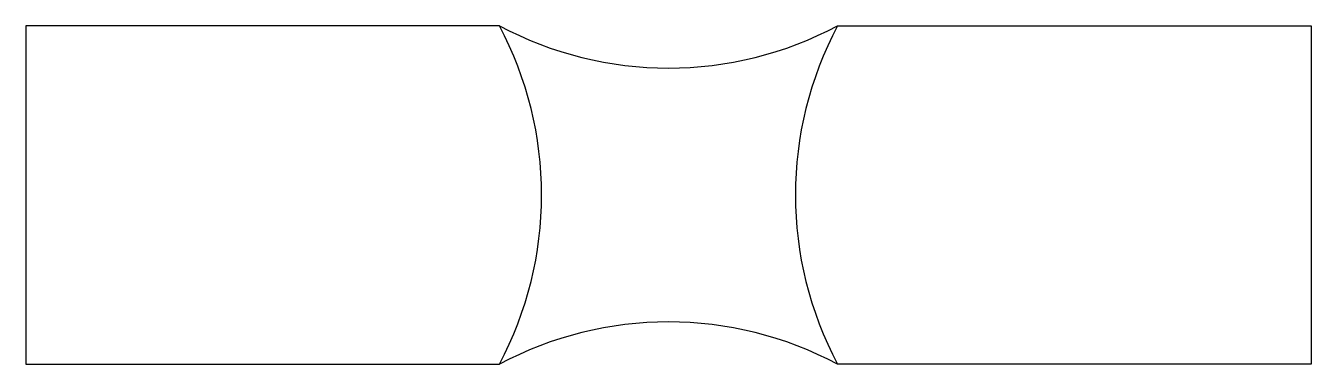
# Model space of a CAD drawing. Extents: x 95 to 285, y 25 to 75.
import ezdxf

# ---------------------------------------------------------------- set-up
doc = ezdxf.new("R2010")
doc.units = 0
doc.layers.add('1', color=7, linetype='CONTINUOUS')

msp = doc.modelspace()

# ---------------------------------------------------------------- linework, layer by layer
at = {"layer": '1', "color": 7, "linetype": 'CONTINUOUS'}
for points in [[(164.99905, 74.75085), (94.99905, 74.75085), (94.99905, 74.75085), (94.99905, 24.75085), (94.99905, 24.75085), (164.99905, 24.75085)], [(214.99905, 74.75085), (284.99905, 74.75085), (284.99905, 74.75085), (284.99905, 24.75085), (284.99905, 24.75085), (214.99905, 24.75085)]]:
    msp.add_lwpolyline(points, dxfattribs=at)
for centre, start, end in [((118.12405, 49.750852), 331.92751389, 28.07248889), ((189.99905, 121.625852), 241.92751389, 298.07243333), ((261.87405, 49.750852), 151.92751389, 208.07248889), ((189.99905, -22.124148), 61.92751111, 118.07248611), ((261.87405, 49.750852), 208.07246111, 208.07248889)]:
    msp.add_arc(centre, 53.125, start, end, dxfattribs=at)

doc.saveas('drawing.dxf')
